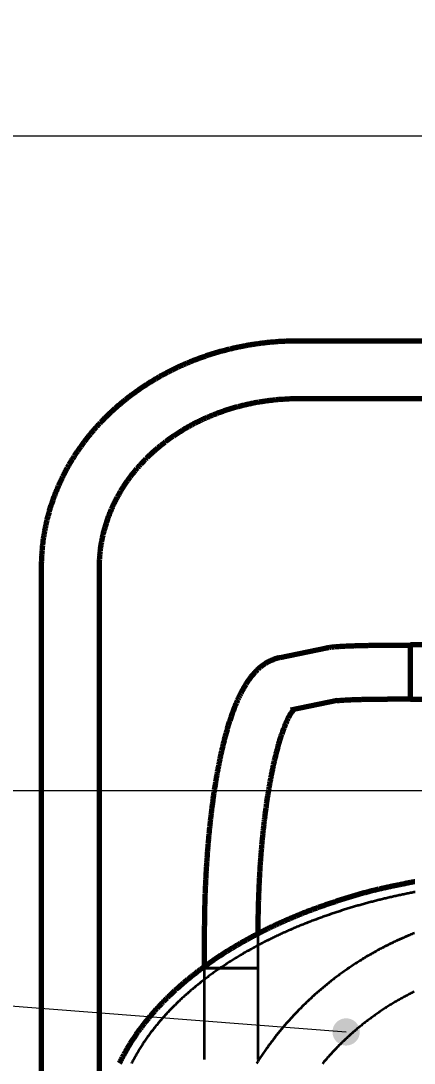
# Model space of a CAD drawing. Header units: millimetres. Extents: x 0 to 2382, y 0 to 420.
# Drawn here: x 136.45 to 153.71, y 301.77 to 347.55 of the extents above; entities that cross this region are included whole.
import ezdxf

# ---------------------------------------------------------------- set-up
doc = ezdxf.new("R2010")
doc.units = ezdxf.units.MM
doc.linetypes.add('IRAM-E-TRAZOS', pattern=[5, 4, -1])
for name, color, linetype, lineweight in [('01-VISIBLE', 7, 'CONTINUOUS', 70), ('02-OCULTA', 4, 'IRAM-E-TRAZOS', 35), ('04-COTA', 3, 'CONTINUOUS', 18), ('08-FINA', 5, 'CONTINUOUS', 18)]:
    doc.layers.add(name, color=color, linetype=linetype, lineweight=lineweight)
doc.styles.add('ISO3098', font='isocpeur.ttf')
doc.dimstyles.new('FLAMA-IRAM', dxfattribs={"dimtxt": 3.5, "dimasz": 3.5, "dimexe": 2, "dimexo": 1.5, "dimgap": 1, "dimtad": 1, "dimdec": 1, "dimtxsty": 'ISO3098', "dimblk": 'IRAM_FLECHA', "dimblk1": 'IRAM_FLECHA', "dimblk2": 'IRAM_FLECHA', "dimcen": 2.5, "dimclrd": 256, "dimclre": 256, "dimclrt": 256, "dimazin": 3, "dimtfac": 1, "dimtmove": 0, "dimatfit": 3, "dimlwd": 18, "dimlwe": 18})

# ---------------------------------------------------------------- blocks, each defined once
blk = doc.blocks.new('IRAM_FLECHA')
blk.add_solid([(0, 0), (-1, 0.125), (-1, -0.125)])

msp = doc.modelspace()

# ---------------------------------------------------------------- hatches: boundary and pattern name
at = {"layer": '08-FINA'}
h = msp.add_hatch(color=7, dxfattribs=at)
h.dxf.hatch_style = 1
edge = h.paths.add_edge_path()
edge.add_arc((150.725, 303.142), 0.6, 0, 360)

# ---------------------------------------------------------------- linework, layer by layer
at = {"layer": '01-VISIBLE'}
for p, q in [((148.63, 333.5), (170.37, 333.5)), ((148.63, 330.96), (170.37, 330.96)), ((137.36, 318.962), (137.36, 323.57)), ((139.9, 318.962), (139.9, 323.57)), ((149.866, 319.997), (147.809, 319.575)), ((153.55, 320.113), (152.537, 320.113)), ((155.15, 320.138), (153.55, 320.138)), ((150.329, 317.693), (148.281, 317.273)), ((153.55, 317.763), (152.537, 317.763)), ((155.15, 317.738), (153.55, 317.738)), ((137.36, 285), (137.36, 313.962)), ((139.9, 298.15), (139.9, 313.962)), ((144.5, 307.436), (144.5, 306.015))]:
    msp.add_line(p, q, dxfattribs=at)
for points in [[(137.36, 323.57), (137.36, 323.62), (137.361, 323.67), (137.361, 323.72), (137.362, 323.77), (137.364, 323.82), (137.365, 323.87), (137.367, 323.92), (137.369, 323.97), (137.372, 324.02), (137.374, 324.07), (137.377, 324.12), (137.381, 324.17), (137.384, 324.22), (137.388, 324.27), (137.392, 324.32), (137.397, 324.37), (137.401, 324.419), (137.406, 324.469), (137.411, 324.519), (137.417, 324.569), (137.423, 324.618), (137.429, 324.668), (137.435, 324.718), (137.442, 324.767), (137.449, 324.817), (137.456, 324.867), (137.464, 324.916), (137.472, 324.965), (137.48, 325.015), (137.488, 325.064), (137.497, 325.114), (137.506, 325.163), (137.515, 325.212), (137.524, 325.261), (137.534, 325.31), (137.544, 325.359), (137.554, 325.408), (137.565, 325.457), (137.576, 325.506), (137.587, 325.555), (137.598, 325.604), (137.61, 325.652), (137.622, 325.701), (137.634, 325.749), (137.647, 325.798), (137.66, 325.846), (137.673, 325.895), (137.686, 325.943), (137.699, 325.991), (137.713, 326.039), (137.727, 326.087), (137.742, 326.135), (137.756, 326.183), (137.771, 326.231), (137.786, 326.279), (137.802, 326.326), (137.818, 326.374), (137.834, 326.421), (137.85, 326.468), (137.866, 326.516), (137.883, 326.563), (137.9, 326.61), (137.917, 326.657), (137.935, 326.704), (137.953, 326.751), (137.971, 326.797), (137.989, 326.844), (138.007, 326.89), (138.026, 326.937), (138.045, 326.983), (138.065, 327.029), (138.084, 327.075), (138.104, 327.121), (138.124, 327.167), (138.144, 327.213), (138.165, 327.259), (138.186, 327.304), (138.207, 327.35), (138.228, 327.395), (138.249, 327.44), (138.271, 327.485), (138.293, 327.53), (138.315, 327.575), (138.338, 327.62), (138.361, 327.664), (138.384, 327.709), (138.407, 327.753), (138.43, 327.797), (138.454, 327.842), (138.478, 327.886), (138.502, 327.929), (138.526, 327.973), (138.551, 328.017), (138.576, 328.06), (138.601, 328.104), (138.626, 328.147), (138.652, 328.19), (138.677, 328.233), (138.703, 328.276), (138.729, 328.318), (138.756, 328.361), (138.782, 328.403), (138.809, 328.445), (138.836, 328.488), (138.864, 328.529), (138.891, 328.571), (138.919, 328.613), (138.947, 328.655), (138.975, 328.696), (139.003, 328.737), (139.032, 328.778), (139.061, 328.819), (139.09, 328.86), (139.119, 328.901), (139.148, 328.941), (139.178, 328.982), (139.207, 329.022), (139.237, 329.062), (139.268, 329.102), (139.298, 329.142), (139.329, 329.181), (139.36, 329.221), (139.39, 329.26), (139.422, 329.299), (139.453, 329.338), (139.485, 329.377), (139.516, 329.416), (139.548, 329.454), (139.581, 329.493), (139.613, 329.531), (139.645, 329.569), (139.678, 329.607), (139.711, 329.644), (139.744, 329.682), (139.777, 329.719), (139.811, 329.757), (139.845, 329.794), (139.878, 329.831), (139.912, 329.867), (139.947, 329.904), (139.981, 329.94), (140.015, 329.977), (140.05, 330.013), (140.085, 330.049), (140.12, 330.084), (140.155, 330.12), (140.191, 330.155), (140.226, 330.19), (140.262, 330.226), (140.298, 330.26), (140.334, 330.295), (140.37, 330.33), (140.407, 330.364), (140.443, 330.398), (140.48, 330.432), (140.517, 330.466), (140.554, 330.5), (140.591, 330.533), (140.628, 330.567), (140.666, 330.6), (140.704, 330.633), (140.741, 330.666), (140.779, 330.698), (140.818, 330.731), (140.856, 330.763), (140.894, 330.795), (140.933, 330.827), (140.972, 330.859), (141.01, 330.89), (141.049, 330.921), (141.089, 330.953), (141.128, 330.984), (141.167, 331.014), (141.207, 331.045), (141.247, 331.076), (141.286, 331.106), (141.326, 331.136), (141.367, 331.166), (141.407, 331.196), (141.447, 331.225), (141.488, 331.255), (141.528, 331.284), (141.569, 331.313), (141.61, 331.342), (141.651, 331.37), (141.692, 331.399), (141.734, 331.427), (141.775, 331.455), (141.817, 331.483), (141.858, 331.511), (141.9, 331.538), (141.942, 331.566), (141.984, 331.593), (142.026, 331.62), (142.069, 331.646), (142.111, 331.673), (142.154, 331.699), (142.196, 331.726), (142.239, 331.752), (142.282, 331.778), (142.325, 331.803), (142.368, 331.829), (142.411, 331.854), (142.454, 331.879), (142.498, 331.904), (142.541, 331.929), (142.585, 331.953), (142.629, 331.978), (142.673, 332.002), (142.717, 332.026), (142.761, 332.049), (142.805, 332.073), (142.849, 332.096), (142.893, 332.12), (142.938, 332.143), (142.982, 332.165), (143.027, 332.188), (143.072, 332.211), (143.117, 332.233), (143.162, 332.255), (143.207, 332.277), (143.252, 332.298), (143.297, 332.32), (143.342, 332.341), (143.388, 332.362), (143.433, 332.383), (143.479, 332.404), (143.524, 332.424), (143.57, 332.445), (143.616, 332.465), (143.662, 332.485), (143.708, 332.505), (143.754, 332.524), (143.8, 332.544), (143.846, 332.563), (143.893, 332.582), (143.939, 332.601), (143.985, 332.619), (144.032, 332.638), (144.079, 332.656), (144.125, 332.674), (144.172, 332.692), (144.219, 332.709), (144.266, 332.727), (144.313, 332.744), (144.36, 332.761), (144.407, 332.778), (144.454, 332.795), (144.502, 332.811), (144.549, 332.827), (144.596, 332.843), (144.644, 332.859), (144.691, 332.875), (144.739, 332.891), (144.787, 332.906), (144.834, 332.921), (144.882, 332.936), (144.93, 332.951), (144.978, 332.965), (145.026, 332.979), (145.074, 332.994), (145.122, 333.008), (145.17, 333.021), (145.218, 333.035), (145.266, 333.048), (145.315, 333.061), (145.363, 333.074), (145.411, 333.087), (145.46, 333.1), (145.508, 333.112), (145.557, 333.124), (145.606, 333.136), (145.654, 333.148), (145.703, 333.16), (145.752, 333.171), (145.8, 333.183), (145.849, 333.194), (145.898, 333.204), (145.947, 333.215), (145.996, 333.226), (146.045, 333.236), (146.094, 333.246), (146.143, 333.256), (146.192, 333.265), (146.241, 333.275), (146.291, 333.284), (146.34, 333.293), (146.389, 333.302), (146.438, 333.311), (146.488, 333.319), (146.537, 333.328), (146.586, 333.336), (146.636, 333.344), (146.685, 333.351), (146.735, 333.359), (146.784, 333.366), (146.834, 333.373), (146.883, 333.38), (146.933, 333.387), (146.983, 333.394), (147.032, 333.4), (147.082, 333.406), (147.132, 333.412), (147.181, 333.418), (147.231, 333.423), (147.281, 333.429), (147.331, 333.434), (147.381, 333.439), (147.43, 333.444), (147.48, 333.448), (147.53, 333.453), (147.58, 333.457), (147.63, 333.461), (147.68, 333.465), (147.73, 333.468), (147.78, 333.472), (147.83, 333.475), (147.88, 333.478), (147.93, 333.481), (147.98, 333.483), (148.03, 333.486), (148.08, 333.488), (148.13, 333.49), (148.18, 333.492), (148.23, 333.494), (148.28, 333.495), (148.33, 333.496), (148.38, 333.498), (148.43, 333.498), (148.48, 333.499), (148.53, 333.5), (148.58, 333.5), (148.63, 333.5)], [(139.9, 323.57), (139.9, 323.62), (139.901, 323.67), (139.902, 323.72), (139.903, 323.77), (139.905, 323.82), (139.907, 323.87), (139.91, 323.92), (139.913, 323.97), (139.916, 324.02), (139.92, 324.07), (139.924, 324.12), (139.929, 324.17), (139.934, 324.22), (139.939, 324.27), (139.945, 324.32), (139.951, 324.369), (139.958, 324.419), (139.965, 324.469), (139.973, 324.518), (139.98, 324.568), (139.988, 324.617), (139.997, 324.667), (140.006, 324.716), (140.015, 324.765), (140.025, 324.814), (140.035, 324.863), (140.046, 324.912), (140.057, 324.961), (140.068, 325.01), (140.08, 325.059), (140.092, 325.108), (140.104, 325.156), (140.117, 325.205), (140.13, 325.253), (140.144, 325.301), (140.158, 325.349), (140.172, 325.397), (140.187, 325.445), (140.202, 325.493), (140.217, 325.541), (140.233, 325.588), (140.249, 325.636), (140.266, 325.683), (140.283, 325.73), (140.3, 325.777), (140.318, 325.824), (140.336, 325.871), (140.354, 325.918), (140.373, 325.964), (140.392, 326.01), (140.411, 326.057), (140.431, 326.103), (140.451, 326.149), (140.471, 326.194), (140.492, 326.24), (140.513, 326.286), (140.534, 326.331), (140.556, 326.376), (140.578, 326.421), (140.601, 326.466), (140.623, 326.51), (140.647, 326.555), (140.67, 326.599), (140.694, 326.643), (140.718, 326.687), (140.742, 326.731), (140.767, 326.775), (140.792, 326.818), (140.817, 326.862), (140.843, 326.905), (140.868, 326.948), (140.895, 326.99), (140.921, 327.033), (140.948, 327.075), (140.975, 327.117), (141.002, 327.159), (141.03, 327.201), (141.058, 327.243), (141.086, 327.284), (141.115, 327.325), (141.144, 327.366), (141.173, 327.407), (141.202, 327.448), (141.232, 327.488), (141.262, 327.528), (141.292, 327.568), (141.323, 327.608), (141.353, 327.647), (141.385, 327.687), (141.416, 327.726), (141.447, 327.765), (141.479, 327.804), (141.511, 327.842), (141.544, 327.88), (141.576, 327.918), (141.609, 327.956), (141.642, 327.994), (141.675, 328.031), (141.709, 328.069), (141.743, 328.106), (141.777, 328.142), (141.811, 328.179), (141.846, 328.215), (141.88, 328.251), (141.915, 328.287), (141.951, 328.323), (141.986, 328.358), (142.022, 328.394), (142.058, 328.429), (142.094, 328.463), (142.13, 328.498), (142.166, 328.532), (142.203, 328.566), (142.24, 328.6), (142.277, 328.634), (142.315, 328.667), (142.352, 328.7), (142.39, 328.733), (142.428, 328.766), (142.466, 328.798), (142.505, 328.831), (142.543, 328.863), (142.582, 328.894), (142.621, 328.926), (142.66, 328.957), (142.699, 328.988), (142.739, 329.019), (142.779, 329.05), (142.819, 329.08), (142.859, 329.11), (142.899, 329.14), (142.939, 329.17), (142.98, 329.199), (143.021, 329.228), (143.062, 329.257), (143.103, 329.286), (143.144, 329.314), (143.185, 329.342), (143.227, 329.37), (143.269, 329.398), (143.311, 329.426), (143.353, 329.453), (143.395, 329.48), (143.437, 329.507), (143.48, 329.533), (143.522, 329.559), (143.565, 329.585), (143.608, 329.611), (143.651, 329.637), (143.695, 329.662), (143.738, 329.687), (143.782, 329.712), (143.825, 329.737), (143.869, 329.761), (143.913, 329.785), (143.957, 329.809), (144.001, 329.832), (144.046, 329.856), (144.09, 329.879), (144.135, 329.902), (144.179, 329.924), (144.224, 329.947), (144.269, 329.969), (144.314, 329.991), (144.359, 330.013), (144.405, 330.034), (144.45, 330.055), (144.496, 330.076), (144.541, 330.097), (144.587, 330.117), (144.633, 330.137), (144.679, 330.157), (144.725, 330.177), (144.771, 330.197), (144.818, 330.216), (144.864, 330.235), (144.91, 330.253), (144.957, 330.272), (145.004, 330.29), (145.05, 330.308), (145.097, 330.326), (145.144, 330.343), (145.191, 330.361), (145.238, 330.378), (145.286, 330.394), (145.333, 330.411), (145.38, 330.427), (145.428, 330.443), (145.475, 330.459), (145.523, 330.475), (145.571, 330.49), (145.619, 330.505), (145.667, 330.52), (145.714, 330.534), (145.762, 330.549), (145.811, 330.563), (145.859, 330.577), (145.907, 330.59), (145.955, 330.603), (146.004, 330.617), (146.052, 330.629), (146.101, 330.642), (146.149, 330.654), (146.198, 330.666), (146.247, 330.678), (146.295, 330.69), (146.344, 330.701), (146.393, 330.712), (146.442, 330.723), (146.491, 330.734), (146.54, 330.744), (146.589, 330.755), (146.638, 330.764), (146.687, 330.774), (146.737, 330.783), (146.786, 330.793), (146.835, 330.802), (146.884, 330.81), (146.934, 330.819), (146.983, 330.827), (147.033, 330.835), (147.082, 330.843), (147.132, 330.85), (147.181, 330.857), (147.231, 330.864), (147.281, 330.871), (147.33, 330.877), (147.38, 330.884), (147.43, 330.89), (147.48, 330.895), (147.53, 330.901), (147.579, 330.906), (147.629, 330.911), (147.679, 330.916), (147.729, 330.92), (147.779, 330.925), (147.829, 330.929), (147.879, 330.933), (147.929, 330.936), (147.979, 330.939), (148.029, 330.942), (148.079, 330.945), (148.129, 330.948), (148.179, 330.95), (148.229, 330.952), (148.279, 330.954), (148.329, 330.956), (148.379, 330.957), (148.43, 330.958), (148.48, 330.959), (148.53, 330.96), (148.58, 330.96), (148.63, 330.96)], [(152.537, 320.113), (152.487, 320.113), (152.436, 320.113), (152.386, 320.113), (152.335, 320.113), (152.285, 320.113), (152.234, 320.112), (152.184, 320.112), (152.133, 320.112), (152.083, 320.111), (152.032, 320.111), (151.982, 320.11), (151.931, 320.11), (151.881, 320.109), (151.83, 320.108), (151.78, 320.108), (151.729, 320.107), (151.679, 320.106), (151.628, 320.105), (151.578, 320.104), (151.527, 320.103), (151.477, 320.102), (151.426, 320.101), (151.376, 320.1), (151.325, 320.099), (151.275, 320.097), (151.224, 320.096), (151.174, 320.095), (151.123, 320.093), (151.073, 320.091), (151.022, 320.09), (150.972, 320.088), (150.921, 320.086), (150.871, 320.084), (150.82, 320.082), (150.77, 320.08), (150.72, 320.077), (150.669, 320.075), (150.619, 320.072), (150.568, 320.07), (150.518, 320.067), (150.467, 320.064), (150.417, 320.06), (150.367, 320.057), (150.316, 320.053), (150.266, 320.049), (150.216, 320.045), (150.165, 320.04), (150.115, 320.035), (150.065, 320.029), (150.015, 320.022), (149.965, 320.015), (149.915, 320.007), (149.866, 319.997)], [(153.55, 317.738), (153.55, 317.788), (153.55, 317.838), (153.55, 317.888), (153.55, 317.938), (153.55, 317.988), (153.55, 318.038), (153.55, 318.088), (153.55, 318.138), (153.55, 318.188), (153.55, 318.238), (153.55, 318.288), (153.55, 318.338), (153.55, 318.388), (153.55, 318.438), (153.55, 318.488), (153.55, 318.538), (153.55, 318.588), (153.55, 318.638), (153.55, 318.688), (153.55, 318.738), (153.55, 318.788), (153.55, 318.838), (153.55, 318.888), (153.55, 318.938), (153.55, 318.988), (153.55, 319.038), (153.55, 319.088), (153.55, 319.138), (153.55, 319.188), (153.55, 319.238), (153.55, 319.288), (153.55, 319.338), (153.55, 319.388), (153.55, 319.438), (153.55, 319.488), (153.55, 319.538), (153.55, 319.588), (153.55, 319.638), (153.55, 319.688), (153.55, 319.738), (153.55, 319.788), (153.55, 319.838), (153.55, 319.888), (153.55, 319.938), (153.55, 319.988), (153.55, 320.038), (153.55, 320.088), (153.55, 320.138)], [(147.809, 319.575), (147.76, 319.565), (147.711, 319.553), (147.663, 319.539), (147.615, 319.524), (147.568, 319.508), (147.521, 319.491), (147.474, 319.472), (147.428, 319.452), (147.383, 319.431), (147.338, 319.409), (147.294, 319.385), (147.25, 319.361), (147.207, 319.335), (147.165, 319.309), (147.123, 319.281), (147.082, 319.252), (147.041, 319.223), (147.002, 319.192), (146.962, 319.161), (146.924, 319.129), (146.886, 319.096), (146.849, 319.062), (146.813, 319.028), (146.777, 318.993), (146.742, 318.957), (146.708, 318.921), (146.674, 318.883), (146.641, 318.846), (146.609, 318.808), (146.577, 318.769), (146.546, 318.73), (146.516, 318.69), (146.486, 318.65), (146.456, 318.609), (146.427, 318.569), (146.399, 318.527), (146.371, 318.486), (146.344, 318.444), (146.317, 318.401), (146.291, 318.359), (146.265, 318.316), (146.24, 318.273), (146.215, 318.229), (146.19, 318.185), (146.166, 318.141), (146.143, 318.097), (146.12, 318.053), (146.097, 318.008), (146.075, 317.964), (146.053, 317.919), (146.031, 317.873), (146.01, 317.828), (145.989, 317.783), (145.968, 317.737), (145.948, 317.691), (145.928, 317.645), (145.908, 317.599), (145.889, 317.553), (145.87, 317.507), (145.851, 317.46), (145.832, 317.414), (145.814, 317.367), (145.796, 317.321), (145.778, 317.274), (145.761, 317.227), (145.744, 317.18), (145.727, 317.133), (145.71, 317.085), (145.693, 317.038), (145.677, 316.991), (145.661, 316.943), (145.645, 316.896), (145.629, 316.848), (145.614, 316.801), (145.599, 316.753), (145.584, 316.705), (145.569, 316.658), (145.554, 316.61), (145.54, 316.562), (145.525, 316.514), (145.511, 316.466), (145.497, 316.418), (145.484, 316.369), (145.47, 316.321), (145.457, 316.273), (145.443, 316.225), (145.43, 316.176), (145.417, 316.128), (145.404, 316.08), (145.392, 316.031), (145.379, 315.983), (145.367, 315.934), (145.355, 315.886), (145.343, 315.837), (145.331, 315.788), (145.319, 315.74), (145.307, 315.691), (145.296, 315.642), (145.284, 315.594), (145.273, 315.545), (145.262, 315.496), (145.251, 315.447), (145.24, 315.398), (145.229, 315.349), (145.218, 315.301), (145.208, 315.252), (145.197, 315.203), (145.187, 315.154), (145.177, 315.105), (145.167, 315.056), (145.157, 315.006), (145.147, 314.957), (145.137, 314.908), (145.128, 314.859), (145.118, 314.81), (145.109, 314.761), (145.099, 314.712), (145.09, 314.662), (145.081, 314.613), (145.072, 314.564), (145.063, 314.515), (145.054, 314.465), (145.045, 314.416), (145.037, 314.367), (145.028, 314.317), (145.02, 314.268), (145.011, 314.219), (145.003, 314.169), (144.995, 314.12), (144.987, 314.071), (144.978, 314.021), (144.971, 313.972), (144.963, 313.922), (144.955, 313.873), (144.947, 313.823), (144.94, 313.774), (144.932, 313.724), (144.925, 313.675), (144.917, 313.625), (144.91, 313.576), (144.903, 313.526), (144.896, 313.477), (144.889, 313.427), (144.882, 313.378), (144.875, 313.328), (144.868, 313.278), (144.861, 313.229), (144.855, 313.179), (144.848, 313.129), (144.842, 313.08), (144.835, 313.03), (144.829, 312.98), (144.823, 312.931), (144.816, 312.881), (144.81, 312.831), (144.804, 312.782), (144.798, 312.732), (144.792, 312.682), (144.786, 312.633), (144.781, 312.583), (144.775, 312.533), (144.769, 312.483), (144.764, 312.434), (144.758, 312.384), (144.753, 312.334), (144.747, 312.284), (144.742, 312.234), (144.737, 312.185), (144.732, 312.135), (144.727, 312.085), (144.721, 312.035), (144.716, 311.985), (144.712, 311.936), (144.707, 311.886), (144.702, 311.836), (144.697, 311.786), (144.692, 311.736), (144.688, 311.686), (144.683, 311.637), (144.679, 311.587), (144.674, 311.537), (144.67, 311.487), (144.666, 311.437), (144.662, 311.387), (144.657, 311.337), (144.653, 311.287), (144.649, 311.237), (144.645, 311.188), (144.641, 311.138), (144.637, 311.088), (144.633, 311.038), (144.63, 310.988), (144.626, 310.938), (144.622, 310.888), (144.619, 310.838), (144.615, 310.788), (144.612, 310.738), (144.608, 310.688), (144.605, 310.638), (144.602, 310.588), (144.598, 310.538), (144.595, 310.488), (144.592, 310.438), (144.589, 310.388), (144.586, 310.338), (144.583, 310.288), (144.58, 310.238), (144.577, 310.188), (144.574, 310.138), (144.572, 310.088), (144.569, 310.038), (144.566, 309.988), (144.564, 309.938), (144.561, 309.888), (144.559, 309.838), (144.556, 309.788), (144.554, 309.738), (144.551, 309.688), (144.549, 309.638), (144.547, 309.588), (144.545, 309.538), (144.543, 309.488), (144.541, 309.438), (144.538, 309.388), (144.537, 309.338), (144.535, 309.288), (144.533, 309.238), (144.531, 309.188), (144.529, 309.138), (144.528, 309.088), (144.526, 309.038), (144.524, 308.988), (144.523, 308.938), (144.521, 308.888), (144.52, 308.838), (144.518, 308.788), (144.517, 308.738), (144.516, 308.688), (144.515, 308.638), (144.513, 308.588), (144.512, 308.538), (144.511, 308.487), (144.51, 308.437), (144.509, 308.387), (144.508, 308.337), (144.507, 308.287), (144.506, 308.237), (144.506, 308.187), (144.505, 308.137), (144.504, 308.087), (144.504, 308.037), (144.503, 307.987), (144.503, 307.937), (144.502, 307.887), (144.502, 307.837), (144.501, 307.787), (144.501, 307.737), (144.501, 307.686), (144.5, 307.636), (144.5, 307.586), (144.5, 307.536), (144.5, 307.486), (144.5, 307.436)], [(137.36, 313.962), (137.36, 314.012), (137.36, 314.062), (137.36, 314.112), (137.36, 314.162), (137.36, 314.212), (137.36, 314.262), (137.36, 314.312), (137.36, 314.362), (137.36, 314.412), (137.36, 314.462), (137.36, 314.512), (137.36, 314.562), (137.36, 314.612), (137.36, 314.662), (137.36, 314.712), (137.36, 314.762), (137.36, 314.812), (137.36, 314.862), (137.36, 314.912), (137.36, 314.962), (137.36, 315.012), (137.36, 315.062), (137.36, 315.112), (137.36, 315.162), (137.36, 315.212), (137.36, 315.262), (137.36, 315.312), (137.36, 315.362), (137.36, 315.412), (137.36, 315.462), (137.36, 315.512), (137.36, 315.562), (137.36, 315.612), (137.36, 315.662), (137.36, 315.712), (137.36, 315.762), (137.36, 315.812), (137.36, 315.862), (137.36, 315.912), (137.36, 315.962), (137.36, 316.012), (137.36, 316.062), (137.36, 316.112), (137.36, 316.162), (137.36, 316.212), (137.36, 316.262), (137.36, 316.312), (137.36, 316.362), (137.36, 316.412), (137.36, 316.462), (137.36, 316.512), (137.36, 316.562), (137.36, 316.612), (137.36, 316.662), (137.36, 316.712), (137.36, 316.762), (137.36, 316.812), (137.36, 316.862), (137.36, 316.912), (137.36, 316.962), (137.36, 317.012), (137.36, 317.062), (137.36, 317.112), (137.36, 317.162), (137.36, 317.212), (137.36, 317.262), (137.36, 317.312), (137.36, 317.362), (137.36, 317.412), (137.36, 317.462), (137.36, 317.512), (137.36, 317.562), (137.36, 317.612), (137.36, 317.662), (137.36, 317.712), (137.36, 317.762), (137.36, 317.812), (137.36, 317.862), (137.36, 317.912), (137.36, 317.962), (137.36, 318.012), (137.36, 318.062), (137.36, 318.112), (137.36, 318.162), (137.36, 318.212), (137.36, 318.262), (137.36, 318.312), (137.36, 318.362), (137.36, 318.412), (137.36, 318.462), (137.36, 318.512), (137.36, 318.562), (137.36, 318.612), (137.36, 318.662), (137.36, 318.712), (137.36, 318.762), (137.36, 318.812), (137.36, 318.862), (137.36, 318.912), (137.36, 318.962)], [(139.9, 313.962), (139.9, 314.012), (139.9, 314.062), (139.9, 314.112), (139.9, 314.162), (139.9, 314.212), (139.9, 314.262), (139.9, 314.312), (139.9, 314.362), (139.9, 314.412), (139.9, 314.462), (139.9, 314.512), (139.9, 314.562), (139.9, 314.612), (139.9, 314.662), (139.9, 314.712), (139.9, 314.762), (139.9, 314.812), (139.9, 314.862), (139.9, 314.912), (139.9, 314.962), (139.9, 315.012), (139.9, 315.062), (139.9, 315.112), (139.9, 315.162), (139.9, 315.212), (139.9, 315.262), (139.9, 315.312), (139.9, 315.362), (139.9, 315.412), (139.9, 315.462), (139.9, 315.512), (139.9, 315.562), (139.9, 315.612), (139.9, 315.662), (139.9, 315.712), (139.9, 315.762), (139.9, 315.812), (139.9, 315.862), (139.9, 315.912), (139.9, 315.962), (139.9, 316.012), (139.9, 316.062), (139.9, 316.112), (139.9, 316.162), (139.9, 316.212), (139.9, 316.262), (139.9, 316.312), (139.9, 316.362), (139.9, 316.412), (139.9, 316.462), (139.9, 316.512), (139.9, 316.562), (139.9, 316.612), (139.9, 316.662), (139.9, 316.712), (139.9, 316.762), (139.9, 316.812), (139.9, 316.862), (139.9, 316.912), (139.9, 316.962), (139.9, 317.012), (139.9, 317.062), (139.9, 317.112), (139.9, 317.162), (139.9, 317.212), (139.9, 317.262), (139.9, 317.312), (139.9, 317.362), (139.9, 317.412), (139.9, 317.462), (139.9, 317.512), (139.9, 317.562), (139.9, 317.612), (139.9, 317.662), (139.9, 317.712), (139.9, 317.762), (139.9, 317.812), (139.9, 317.862), (139.9, 317.912), (139.9, 317.962), (139.9, 318.012), (139.9, 318.062), (139.9, 318.112), (139.9, 318.162), (139.9, 318.212), (139.9, 318.262), (139.9, 318.312), (139.9, 318.362), (139.9, 318.412), (139.9, 318.462), (139.9, 318.512), (139.9, 318.562), (139.9, 318.612), (139.9, 318.662), (139.9, 318.712), (139.9, 318.762), (139.9, 318.812), (139.9, 318.862), (139.9, 318.912), (139.9, 318.962)], [(150.326, 317.693), (150.376, 317.699), (150.426, 317.704), (150.476, 317.708), (150.526, 317.712), (150.576, 317.716), (150.627, 317.719), (150.677, 317.722), (150.727, 317.725), (150.777, 317.727), (150.828, 317.73), (150.878, 317.732), (150.928, 317.734), (150.978, 317.736), (151.029, 317.738), (151.079, 317.74), (151.129, 317.742), (151.179, 317.744), (151.23, 317.745), (151.28, 317.747), (151.33, 317.748), (151.38, 317.749), (151.431, 317.751), (151.481, 317.752), (151.531, 317.753), (151.582, 317.754), (151.632, 317.755), (151.682, 317.756), (151.732, 317.757), (151.783, 317.758), (151.833, 317.758), (151.883, 317.759), (151.934, 317.76), (151.984, 317.76), (152.034, 317.761), (152.084, 317.761), (152.135, 317.762), (152.185, 317.762), (152.235, 317.762), (152.286, 317.763), (152.336, 317.763), (152.386, 317.763), (152.437, 317.763), (152.487, 317.763), (152.537, 317.763)], [(150.338, 317.695), (150.336, 317.695), (150.334, 317.694), (150.332, 317.694), (150.33, 317.694), (150.328, 317.693), (150.326, 317.693)], [(148.412, 317.3), (148.381, 317.261), (148.352, 317.22), (148.324, 317.178), (148.298, 317.136), (148.272, 317.093), (148.248, 317.049), (148.224, 317.005), (148.201, 316.961), (148.178, 316.916), (148.156, 316.871), (148.135, 316.826), (148.114, 316.78), (148.094, 316.735), (148.074, 316.689), (148.055, 316.643), (148.036, 316.596), (148.018, 316.55), (147.999, 316.503), (147.982, 316.456), (147.964, 316.41), (147.947, 316.363), (147.93, 316.315), (147.914, 316.268), (147.897, 316.221), (147.881, 316.174), (147.866, 316.126), (147.85, 316.078), (147.835, 316.031), (147.82, 315.983), (147.805, 315.935), (147.791, 315.887), (147.777, 315.839), (147.763, 315.791), (147.749, 315.743), (147.735, 315.695), (147.722, 315.647), (147.708, 315.599), (147.695, 315.551), (147.682, 315.502), (147.67, 315.454), (147.657, 315.405), (147.645, 315.357), (147.633, 315.308), (147.621, 315.26), (147.609, 315.211), (147.597, 315.163), (147.585, 315.114), (147.574, 315.065), (147.563, 315.016), (147.552, 314.968), (147.541, 314.919), (147.53, 314.87), (147.519, 314.821), (147.509, 314.772), (147.498, 314.723), (147.488, 314.674), (147.478, 314.625), (147.467, 314.576), (147.458, 314.527), (147.448, 314.478), (147.438, 314.429), (147.428, 314.38), (147.419, 314.331), (147.41, 314.282), (147.4, 314.233), (147.391, 314.184), (147.382, 314.134), (147.373, 314.085), (147.364, 314.036), (147.356, 313.987), (147.347, 313.937), (147.339, 313.888), (147.33, 313.839), (147.322, 313.789), (147.314, 313.74), (147.306, 313.691), (147.298, 313.641), (147.29, 313.592), (147.282, 313.543), (147.274, 313.493), (147.266, 313.444), (147.259, 313.394), (147.251, 313.345), (147.244, 313.295), (147.237, 313.246), (147.23, 313.196), (147.223, 313.147), (147.215, 313.097), (147.209, 313.048), (147.202, 312.998), (147.195, 312.949), (147.188, 312.899), (147.182, 312.849), (147.175, 312.8), (147.169, 312.75), (147.162, 312.701), (147.156, 312.651), (147.15, 312.601), (147.144, 312.552), (147.137, 312.502), (147.132, 312.452), (147.126, 312.403), (147.12, 312.353), (147.114, 312.303), (147.108, 312.254), (147.103, 312.204), (147.097, 312.154), (147.092, 312.104), (147.086, 312.055), (147.081, 312.005), (147.076, 311.955), (147.07, 311.905), (147.065, 311.856), (147.06, 311.806), (147.055, 311.756), (147.05, 311.706), (147.045, 311.657), (147.041, 311.607), (147.036, 311.557), (147.031, 311.507), (147.027, 311.457), (147.022, 311.408), (147.018, 311.358), (147.013, 311.308), (147.009, 311.258), (147.005, 311.208), (147.001, 311.158), (146.996, 311.108), (146.992, 311.059), (146.988, 311.009), (146.984, 310.959), (146.98, 310.909), (146.977, 310.859), (146.973, 310.809), (146.969, 310.759), (146.966, 310.709), (146.962, 310.66), (146.958, 310.61), (146.955, 310.56), (146.952, 310.51), (146.948, 310.46), (146.945, 310.41), (146.942, 310.36), (146.939, 310.31), (146.935, 310.26), (146.932, 310.21), (146.929, 310.16), (146.926, 310.11), (146.924, 310.06), (146.921, 310.011), (146.918, 309.961), (146.915, 309.911), (146.913, 309.861), (146.91, 309.811), (146.908, 309.761), (146.905, 309.711), (146.903, 309.661), (146.9, 309.611), (146.898, 309.561), (146.896, 309.511), (146.894, 309.461), (146.891, 309.411), (146.889, 309.361), (146.887, 309.311), (146.885, 309.261), (146.883, 309.211), (146.882, 309.161), (146.88, 309.111), (146.878, 309.061), (146.876, 309.011), (146.875, 308.961), (146.873, 308.911), (146.871, 308.861), (146.87, 308.811), (146.869, 308.761), (146.867, 308.711), (146.866, 308.661), (146.865, 308.611), (146.863, 308.561), (146.862, 308.511), (146.861, 308.461), (146.86, 308.411), (146.859, 308.361), (146.858, 308.311), (146.857, 308.261), (146.856, 308.211), (146.856, 308.161), (146.855, 308.111), (146.854, 308.061), (146.853, 308.011), (146.853, 307.961), (146.852, 307.911), (146.852, 307.861), (146.851, 307.811), (146.851, 307.761), (146.851, 307.711), (146.851, 307.661), (146.85, 307.611), (146.85, 307.561), (146.85, 307.511), (146.85, 307.461)], [(140.78, 301.765), (140.802, 301.81), (140.824, 301.856), (140.846, 301.901), (140.869, 301.946), (140.892, 301.991), (140.916, 302.036), (140.939, 302.08), (140.963, 302.125), (140.987, 302.169), (141.011, 302.214), (141.036, 302.258), (141.061, 302.302), (141.086, 302.346), (141.111, 302.389), (141.136, 302.433), (141.162, 302.476), (141.188, 302.52), (141.214, 302.563), (141.241, 302.606), (141.267, 302.649), (141.294, 302.692), (141.321, 302.734), (141.349, 302.777), (141.376, 302.819), (141.404, 302.861), (141.432, 302.903), (141.46, 302.945), (141.489, 302.987), (141.517, 303.028), (141.546, 303.07), (141.575, 303.111), (141.604, 303.152), (141.634, 303.193), (141.663, 303.234), (141.693, 303.275), (141.723, 303.316), (141.753, 303.356), (141.784, 303.397), (141.814, 303.437), (141.845, 303.477), (141.876, 303.517), (141.907, 303.557), (141.938, 303.596), (141.97, 303.636), (142.002, 303.675), (142.033, 303.714), (142.065, 303.753), (142.098, 303.792), (142.13, 303.831), (142.163, 303.869), (142.195, 303.908), (142.228, 303.946), (142.261, 303.984), (142.295, 304.022), (142.328, 304.06), (142.362, 304.098), (142.395, 304.135), (142.429, 304.173), (142.463, 304.21), (142.498, 304.247), (142.532, 304.284), (142.566, 304.321), (142.601, 304.358), (142.636, 304.395), (142.671, 304.431), (142.706, 304.467), (142.741, 304.503), (142.777, 304.539), (142.812, 304.575), (142.848, 304.611), (142.884, 304.647), (142.92, 304.682), (142.956, 304.717), (142.992, 304.752), (143.029, 304.787), (143.065, 304.822), (143.102, 304.857), (143.139, 304.892), (143.176, 304.926), (143.213, 304.96), (143.25, 304.995), (143.287, 305.029), (143.325, 305.062), (143.362, 305.096), (143.4, 305.13), (143.438, 305.163), (143.476, 305.197), (143.514, 305.23), (143.552, 305.263), (143.59, 305.296), (143.628, 305.329), (143.667, 305.361), (143.706, 305.394), (143.744, 305.426), (143.783, 305.458), (143.822, 305.491), (143.861, 305.523), (143.9, 305.554), (143.94, 305.586), (143.979, 305.618), (144.019, 305.649), (144.058, 305.68), (144.098, 305.712), (144.138, 305.743), (144.178, 305.774), (144.218, 305.804), (144.258, 305.835), (144.298, 305.866), (144.339, 305.896), (144.379, 305.926), (144.42, 305.956), (144.46, 305.986), (144.501, 306.016), (144.542, 306.046), (144.583, 306.075), (144.624, 306.105), (144.665, 306.134), (144.706, 306.164), (144.747, 306.193), (144.789, 306.222), (144.83, 306.25), (144.872, 306.279), (144.913, 306.308), (144.955, 306.336), (144.997, 306.365), (145.039, 306.393), (145.081, 306.421), (145.123, 306.449), (145.165, 306.477), (145.207, 306.504), (145.249, 306.532), (145.292, 306.559), (145.334, 306.587), (145.377, 306.614), (145.419, 306.641), (145.462, 306.668), (145.505, 306.695), (145.548, 306.722), (145.591, 306.748), (145.634, 306.775), (145.677, 306.801), (145.72, 306.827), (145.763, 306.853), (145.806, 306.879), (145.85, 306.905), (145.893, 306.931), (145.937, 306.957), (145.98, 306.982), (146.024, 307.008), (146.068, 307.033), (146.111, 307.058), (146.155, 307.083), (146.199, 307.108), (146.243, 307.133), (146.287, 307.158), (146.331, 307.182), (146.375, 307.207), (146.42, 307.231), (146.464, 307.255), (146.508, 307.279), (146.553, 307.304), (146.597, 307.327), (146.642, 307.351), (146.686, 307.375), (146.731, 307.398), (146.776, 307.422), (146.821, 307.445), (146.865, 307.468), (146.91, 307.492), (146.955, 307.515), (147, 307.538), (147.045, 307.56), (147.091, 307.583), (147.136, 307.606), (147.181, 307.628), (147.226, 307.65), (147.272, 307.673), (147.317, 307.695), (147.362, 307.717), (147.408, 307.739), (147.453, 307.76), (147.499, 307.782), (147.545, 307.804), (147.59, 307.825), (147.636, 307.847), (147.682, 307.868), (147.728, 307.889), (147.774, 307.91), (147.82, 307.931), (147.866, 307.952), (147.912, 307.973), (147.958, 307.993), (148.004, 308.014), (148.05, 308.034), (148.096, 308.054), (148.143, 308.075), (148.189, 308.095), (148.235, 308.115), (148.282, 308.135), (148.328, 308.155), (148.375, 308.174), (148.421, 308.194), (148.468, 308.214), (148.514, 308.233), (148.561, 308.252), (148.608, 308.271), (148.655, 308.291), (148.701, 308.309), (148.748, 308.328), (148.795, 308.347), (148.842, 308.366), (148.889, 308.384), (148.936, 308.403), (148.983, 308.421), (149.03, 308.439), (149.077, 308.457), (149.125, 308.475), (149.172, 308.493), (149.219, 308.511), (149.266, 308.529), (149.314, 308.546), (149.361, 308.564), (149.409, 308.581), (149.456, 308.598), (149.504, 308.615), (149.551, 308.632), (149.599, 308.649), (149.646, 308.666), (149.694, 308.683), (149.742, 308.7), (149.789, 308.716), (149.837, 308.733), (149.885, 308.749), (149.933, 308.765), (149.98, 308.782), (150.028, 308.798), (150.076, 308.814), (150.124, 308.83), (150.172, 308.846), (150.22, 308.861), (150.268, 308.877), (150.316, 308.893), (150.364, 308.908), (150.412, 308.924), (150.46, 308.939), (150.508, 308.955), (150.556, 308.97), (150.605, 308.985), (150.653, 309), (150.701, 309.015), (150.749, 309.03), (150.797, 309.045), (150.846, 309.06), (150.894, 309.075), (150.942, 309.09), (150.991, 309.105), (151.039, 309.119), (151.087, 309.134), (151.136, 309.148), (151.184, 309.163), (151.233, 309.177), (151.281, 309.191), (151.33, 309.205), (151.378, 309.219), (151.427, 309.233), (151.475, 309.246), (151.524, 309.26), (151.573, 309.273), (151.621, 309.286), (151.67, 309.299), (151.719, 309.312), (151.768, 309.325), (151.817, 309.337), (151.866, 309.35), (151.915, 309.362), (151.964, 309.374), (152.013, 309.386), (152.062, 309.398), (152.111, 309.41), (152.16, 309.421), (152.209, 309.433), (152.259, 309.444), (152.308, 309.455), (152.357, 309.466), (152.406, 309.477), (152.456, 309.488), (152.505, 309.499), (152.554, 309.51), (152.604, 309.521), (152.653, 309.531), (152.703, 309.542), (152.752, 309.552), (152.801, 309.562), (152.851, 309.573), (152.9, 309.583), (152.95, 309.593), (152.999, 309.603), (153.049, 309.613), (153.098, 309.623), (153.148, 309.633), (153.197, 309.643), (153.247, 309.653), (153.296, 309.663), (153.346, 309.673), (153.395, 309.684), (153.445, 309.694), (153.494, 309.704), (153.544, 309.714), (153.593, 309.724), (153.643, 309.735), (153.692, 309.745), (153.741, 309.755)]]:
    msp.add_lwpolyline(points, dxfattribs=at)
at = {"layer": '02-OCULTA'}
for p, q in [((150.338, 317.695), (150.329, 317.693)), ((146.85, 307.436), (146.85, 305.938)), ((144.5, 306.015), (144.5, 305.938)), ((144.5, 305.938), (144.5, 290.177)), ((146.85, 305.938), (146.85, 290.177))]:
    msp.add_line(p, q, dxfattribs=at)
for points in [[(153.55, 320.138), (153.55, 320.088), (153.55, 320.038), (153.55, 319.988), (153.55, 319.938), (153.55, 319.888), (153.55, 319.838), (153.55, 319.788), (153.55, 319.738), (153.55, 319.688), (153.55, 319.638), (153.55, 319.588), (153.55, 319.538), (153.55, 319.488), (153.55, 319.438), (153.55, 319.388), (153.55, 319.338), (153.55, 319.288), (153.55, 319.238), (153.55, 319.188), (153.55, 319.138), (153.55, 319.088), (153.55, 319.038), (153.55, 318.988), (153.55, 318.938), (153.55, 318.888), (153.55, 318.838), (153.55, 318.788), (153.55, 318.738), (153.55, 318.688), (153.55, 318.638), (153.55, 318.588), (153.55, 318.538), (153.55, 318.488), (153.55, 318.438), (153.55, 318.388), (153.55, 318.338), (153.55, 318.288), (153.55, 318.238), (153.55, 318.188), (153.55, 318.138), (153.55, 318.088), (153.55, 318.038), (153.55, 317.988), (153.55, 317.938), (153.55, 317.888), (153.55, 317.838), (153.55, 317.788), (153.55, 317.738)], [(153.55, 317.763), (153.55, 317.813), (153.55, 317.863), (153.55, 317.913), (153.55, 317.963), (153.55, 318.013), (153.55, 318.063), (153.55, 318.113), (153.55, 318.163), (153.55, 318.213), (153.55, 318.263), (153.55, 318.313), (153.55, 318.363), (153.55, 318.413), (153.55, 318.463), (153.55, 318.513), (153.55, 318.563), (153.55, 318.613), (153.55, 318.663), (153.55, 318.713), (153.55, 318.763), (153.55, 318.813), (153.55, 318.863), (153.55, 318.913), (153.55, 318.963), (153.55, 319.013), (153.55, 319.063), (153.55, 319.113), (153.55, 319.163), (153.55, 319.213), (153.55, 319.263), (153.55, 319.313), (153.55, 319.363), (153.55, 319.413), (153.55, 319.463), (153.55, 319.513), (153.55, 319.563), (153.55, 319.613), (153.55, 319.663), (153.55, 319.713), (153.55, 319.763), (153.55, 319.813), (153.55, 319.863), (153.55, 319.913), (153.55, 319.963), (153.55, 320.013), (153.55, 320.063), (153.55, 320.113)], [(153.55, 320.113), (153.55, 320.063), (153.55, 320.013), (153.55, 319.963), (153.55, 319.913), (153.55, 319.863), (153.55, 319.813), (153.55, 319.763), (153.55, 319.713), (153.55, 319.663), (153.55, 319.613), (153.55, 319.563), (153.55, 319.513), (153.55, 319.463), (153.55, 319.413), (153.55, 319.363), (153.55, 319.313), (153.55, 319.263), (153.55, 319.213), (153.55, 319.163), (153.55, 319.113), (153.55, 319.063), (153.55, 319.013), (153.55, 318.963), (153.55, 318.913), (153.55, 318.863), (153.55, 318.813), (153.55, 318.763), (153.55, 318.713), (153.55, 318.663), (153.55, 318.613), (153.55, 318.563), (153.55, 318.513), (153.55, 318.463), (153.55, 318.413), (153.55, 318.363), (153.55, 318.313), (153.55, 318.263), (153.55, 318.213), (153.55, 318.163), (153.55, 318.113), (153.55, 318.063), (153.55, 318.013), (153.55, 317.963), (153.55, 317.913), (153.55, 317.863), (153.55, 317.813), (153.55, 317.763)], [(148.281, 317.273), (148.311, 317.28), (148.341, 317.289), (148.37, 317.3), (148.399, 317.312), (148.426, 317.326), (148.452, 317.344)], [(148.452, 317.344), (148.445, 317.337), (148.438, 317.33), (148.431, 317.323), (148.425, 317.315), (148.418, 317.308), (148.412, 317.3)], [(153.751, 309.284), (153.701, 309.274), (153.652, 309.265), (153.602, 309.255), (153.552, 309.246), (153.503, 309.236), (153.453, 309.226), (153.404, 309.216), (153.354, 309.206), (153.304, 309.196), (153.255, 309.185), (153.205, 309.175), (153.156, 309.165), (153.106, 309.154), (153.057, 309.144), (153.007, 309.133), (152.958, 309.122), (152.909, 309.111), (152.859, 309.1), (152.81, 309.089), (152.76, 309.078), (152.711, 309.067), (152.662, 309.055), (152.613, 309.044), (152.563, 309.033), (152.514, 309.021), (152.465, 309.009), (152.416, 308.998), (152.366, 308.986), (152.317, 308.974), (152.268, 308.962), (152.219, 308.95), (152.17, 308.937), (152.121, 308.925), (152.072, 308.913), (152.023, 308.9), (151.974, 308.888), (151.925, 308.875), (151.876, 308.862), (151.827, 308.849), (151.778, 308.837), (151.729, 308.823), (151.68, 308.81), (151.631, 308.797), (151.582, 308.784), (151.534, 308.77), (151.485, 308.757), (151.436, 308.743), (151.387, 308.73), (151.339, 308.716), (151.29, 308.702), (151.241, 308.688), (151.193, 308.674), (151.144, 308.66), (151.096, 308.646), (151.047, 308.631), (150.999, 308.617), (150.95, 308.602), (150.902, 308.588), (150.853, 308.573), (150.805, 308.558), (150.757, 308.543), (150.708, 308.528), (150.66, 308.513), (150.612, 308.498), (150.563, 308.483), (150.515, 308.468), (150.467, 308.452), (150.419, 308.436), (150.371, 308.421), (150.323, 308.405), (150.275, 308.389), (150.227, 308.373), (150.179, 308.357), (150.131, 308.341), (150.083, 308.325), (150.035, 308.308), (149.987, 308.292), (149.939, 308.276), (149.892, 308.259), (149.844, 308.242), (149.796, 308.225), (149.748, 308.208), (149.701, 308.191), (149.653, 308.174), (149.606, 308.157), (149.558, 308.14), (149.511, 308.122), (149.463, 308.105), (149.416, 308.087), (149.368, 308.069), (149.321, 308.051), (149.274, 308.033), (149.226, 308.015), (149.179, 307.997), (149.132, 307.979), (149.085, 307.961), (149.038, 307.942), (148.991, 307.924), (148.944, 307.905), (148.897, 307.886), (148.85, 307.867), (148.803, 307.848), (148.756, 307.829), (148.709, 307.81), (148.662, 307.791), (148.616, 307.771), (148.569, 307.752), (148.522, 307.732), (148.476, 307.713), (148.429, 307.693), (148.383, 307.673), (148.336, 307.653), (148.29, 307.633), (148.243, 307.612), (148.197, 307.592), (148.151, 307.572), (148.105, 307.551), (148.058, 307.53), (148.012, 307.51), (147.966, 307.489), (147.92, 307.468), (147.874, 307.446), (147.828, 307.425), (147.782, 307.404), (147.737, 307.382), (147.691, 307.361), (147.645, 307.339), (147.599, 307.317), (147.554, 307.295), (147.508, 307.273), (147.463, 307.251), (147.417, 307.229), (147.372, 307.207), (147.327, 307.184), (147.281, 307.162), (147.236, 307.139), (147.191, 307.116), (147.146, 307.093), (147.101, 307.07), (147.056, 307.047), (147.011, 307.024), (146.966, 307), (146.921, 306.977), (146.876, 306.953), (146.832, 306.929), (146.787, 306.906), (146.743, 306.882), (146.698, 306.857), (146.654, 306.833), (146.609, 306.809), (146.565, 306.784), (146.521, 306.76), (146.477, 306.735), (146.433, 306.71), (146.389, 306.685), (146.345, 306.66), (146.301, 306.635), (146.257, 306.61), (146.213, 306.584), (146.17, 306.559), (146.126, 306.533), (146.082, 306.507), (146.039, 306.481), (145.996, 306.455), (145.952, 306.429), (145.909, 306.403), (145.866, 306.376), (145.823, 306.35), (145.78, 306.323), (145.737, 306.296), (145.694, 306.27), (145.651, 306.242), (145.609, 306.215), (145.566, 306.188), (145.524, 306.161), (145.481, 306.133), (145.439, 306.105), (145.397, 306.077), (145.354, 306.049), (145.312, 306.021), (145.27, 305.993), (145.228, 305.965), (145.187, 305.936), (145.145, 305.908), (145.103, 305.879), (145.062, 305.85), (145.02, 305.821), (144.979, 305.792), (144.937, 305.763), (144.896, 305.733), (144.855, 305.704), (144.814, 305.674), (144.773, 305.644), (144.733, 305.615), (144.692, 305.584), (144.651, 305.554), (144.611, 305.524), (144.57, 305.493), (144.53, 305.463), (144.49, 305.432), (144.45, 305.401), (144.41, 305.37), (144.37, 305.339), (144.33, 305.308), (144.29, 305.276), (144.251, 305.245), (144.211, 305.213), (144.172, 305.181), (144.133, 305.149), (144.094, 305.117), (144.055, 305.085), (144.016, 305.053), (143.977, 305.02), (143.938, 304.988), (143.9, 304.955), (143.861, 304.922), (143.823, 304.889), (143.785, 304.856), (143.747, 304.822), (143.709, 304.789), (143.671, 304.755), (143.634, 304.721), (143.596, 304.687), (143.559, 304.653), (143.521, 304.619), (143.484, 304.585), (143.447, 304.55), (143.411, 304.515), (143.374, 304.48), (143.337, 304.445), (143.301, 304.41), (143.265, 304.375), (143.229, 304.339), (143.193, 304.304), (143.157, 304.268), (143.121, 304.232), (143.086, 304.196), (143.051, 304.16), (143.015, 304.124), (142.98, 304.087), (142.945, 304.05), (142.911, 304.014), (142.876, 303.977), (142.842, 303.94), (142.807, 303.902), (142.773, 303.865), (142.74, 303.827), (142.706, 303.79), (142.672, 303.752), (142.639, 303.714), (142.606, 303.676), (142.573, 303.637), (142.54, 303.599), (142.507, 303.56), (142.474, 303.522), (142.442, 303.483), (142.41, 303.444), (142.378, 303.404), (142.346, 303.365), (142.315, 303.325), (142.283, 303.286), (142.252, 303.246), (142.221, 303.206), (142.19, 303.166), (142.159, 303.126), (142.129, 303.085), (142.099, 303.045), (142.069, 303.004), (142.039, 302.963), (142.009, 302.922), (141.98, 302.881), (141.951, 302.839), (141.922, 302.798), (141.893, 302.756), (141.865, 302.714), (141.836, 302.672), (141.808, 302.63), (141.781, 302.588), (141.753, 302.546), (141.726, 302.503), (141.699, 302.46), (141.672, 302.417), (141.645, 302.374), (141.619, 302.331), (141.593, 302.288), (141.567, 302.244), (141.541, 302.201), (141.516, 302.157), (141.491, 302.113), (141.466, 302.069), (141.441, 302.025), (141.417, 301.98), (141.393, 301.936), (141.369, 301.891), (141.346, 301.846), (141.322, 301.802), (141.299, 301.756)], [(153.728, 307.479), (153.675, 307.458), (153.622, 307.436), (153.569, 307.415), (153.516, 307.393), (153.463, 307.371), (153.41, 307.349), (153.357, 307.327), (153.305, 307.305), (153.252, 307.282), (153.2, 307.259), (153.148, 307.236), (153.096, 307.213), (153.043, 307.189), (152.991, 307.165), (152.94, 307.141), (152.888, 307.117), (152.836, 307.093), (152.784, 307.068), (152.733, 307.044), (152.681, 307.019), (152.63, 306.993), (152.579, 306.968), (152.528, 306.942), (152.477, 306.917), (152.426, 306.891), (152.375, 306.865), (152.324, 306.838), (152.273, 306.812), (152.223, 306.785), (152.173, 306.758), (152.122, 306.731), (152.072, 306.703), (152.022, 306.676), (151.972, 306.648), (151.922, 306.62), (151.872, 306.592), (151.823, 306.564), (151.773, 306.535), (151.724, 306.506), (151.674, 306.477), (151.625, 306.448), (151.576, 306.419), (151.527, 306.389), (151.478, 306.36), (151.43, 306.33), (151.381, 306.3), (151.332, 306.27), (151.284, 306.239), (151.236, 306.208), (151.188, 306.178), (151.14, 306.146), (151.092, 306.115), (151.044, 306.084), (150.996, 306.052), (150.949, 306.02), (150.901, 305.988), (150.854, 305.956), (150.807, 305.924), (150.76, 305.891), (150.713, 305.859), (150.666, 305.826), (150.62, 305.793), (150.573, 305.759), (150.527, 305.726), (150.481, 305.692), (150.435, 305.659), (150.389, 305.625), (150.343, 305.59), (150.297, 305.556), (150.251, 305.522), (150.206, 305.487), (150.161, 305.452), (150.116, 305.417), (150.071, 305.382), (150.026, 305.346), (149.981, 305.311), (149.936, 305.275), (149.892, 305.239), (149.848, 305.203), (149.803, 305.166), (149.759, 305.13), (149.716, 305.093), (149.672, 305.056), (149.628, 305.019), (149.585, 304.982), (149.541, 304.945), (149.498, 304.907), (149.455, 304.87), (149.412, 304.832), (149.37, 304.794), (149.327, 304.756), (149.285, 304.717), (149.242, 304.679), (149.2, 304.64), (149.158, 304.601), (149.117, 304.562), (149.075, 304.523), (149.033, 304.484), (148.992, 304.444), (148.951, 304.405), (148.91, 304.365), (148.869, 304.325), (148.828, 304.285), (148.788, 304.245), (148.747, 304.204), (148.707, 304.163), (148.667, 304.123), (148.627, 304.082), (148.587, 304.041), (148.548, 303.999), (148.508, 303.958), (148.469, 303.916), (148.43, 303.875), (148.391, 303.833), (148.352, 303.791), (148.314, 303.749), (148.275, 303.706), (148.237, 303.664), (148.199, 303.621), (148.161, 303.579), (148.123, 303.536), (148.085, 303.493), (148.048, 303.449), (148.011, 303.406), (147.974, 303.363), (147.937, 303.319), (147.9, 303.275), (147.863, 303.231), (147.827, 303.187), (147.791, 303.143), (147.755, 303.098), (147.719, 303.054), (147.683, 303.009), (147.647, 302.965), (147.612, 302.92), (147.577, 302.875), (147.542, 302.829), (147.507, 302.784), (147.472, 302.739), (147.438, 302.693), (147.404, 302.647), (147.37, 302.601), (147.336, 302.555), (147.302, 302.509), (147.268, 302.463), (147.235, 302.417), (147.202, 302.37), (147.169, 302.323), (147.136, 302.277), (147.103, 302.23), (147.071, 302.183), (147.038, 302.135), (147.006, 302.088), (146.974, 302.041), (146.943, 301.993), (146.911, 301.945), (146.88, 301.898), (146.848, 301.85), (146.817, 301.802), (146.787, 301.753)], [(153.728, 307.479), (153.675, 307.458), (153.622, 307.436), (153.569, 307.415), (153.516, 307.393), (153.463, 307.371), (153.41, 307.349), (153.357, 307.327), (153.305, 307.305), (153.252, 307.282), (153.2, 307.259), (153.148, 307.236), (153.096, 307.213), (153.043, 307.189), (152.991, 307.165), (152.94, 307.141), (152.888, 307.117), (152.836, 307.093), (152.784, 307.068), (152.733, 307.044), (152.681, 307.019), (152.63, 306.993), (152.579, 306.968), (152.528, 306.942), (152.477, 306.917), (152.426, 306.891), (152.375, 306.865), (152.324, 306.838), (152.273, 306.812), (152.223, 306.785), (152.173, 306.758), (152.122, 306.731), (152.072, 306.703), (152.022, 306.676), (151.972, 306.648), (151.922, 306.62), (151.872, 306.592), (151.823, 306.564), (151.773, 306.535), (151.724, 306.506), (151.674, 306.477), (151.625, 306.448), (151.576, 306.419), (151.527, 306.389), (151.478, 306.36), (151.43, 306.33), (151.381, 306.3), (151.332, 306.27), (151.284, 306.239), (151.236, 306.208), (151.188, 306.178), (151.14, 306.146), (151.092, 306.115), (151.044, 306.084), (150.996, 306.052), (150.949, 306.02), (150.901, 305.988), (150.854, 305.956), (150.807, 305.924), (150.76, 305.891), (150.713, 305.859), (150.666, 305.826), (150.62, 305.793), (150.573, 305.759), (150.527, 305.726), (150.481, 305.692), (150.435, 305.659), (150.389, 305.625), (150.343, 305.59), (150.297, 305.556), (150.251, 305.522), (150.206, 305.487), (150.161, 305.452), (150.116, 305.417), (150.071, 305.382), (150.026, 305.346), (149.981, 305.311), (149.936, 305.275), (149.892, 305.239), (149.848, 305.203), (149.803, 305.166), (149.759, 305.13), (149.716, 305.093), (149.672, 305.056), (149.628, 305.019), (149.585, 304.982), (149.541, 304.945), (149.498, 304.907), (149.455, 304.87), (149.412, 304.832), (149.37, 304.794), (149.327, 304.756), (149.285, 304.717), (149.242, 304.679), (149.2, 304.64), (149.158, 304.601), (149.117, 304.562), (149.075, 304.523), (149.033, 304.484), (148.992, 304.444), (148.951, 304.405), (148.91, 304.365), (148.869, 304.325), (148.828, 304.285), (148.788, 304.245), (148.747, 304.204), (148.707, 304.163), (148.667, 304.123), (148.627, 304.082), (148.587, 304.041), (148.548, 303.999), (148.508, 303.958), (148.469, 303.916), (148.43, 303.875), (148.391, 303.833), (148.352, 303.791), (148.314, 303.749), (148.275, 303.706), (148.237, 303.664), (148.199, 303.621), (148.161, 303.579), (148.123, 303.536), (148.085, 303.493), (148.048, 303.449), (148.011, 303.406), (147.974, 303.363), (147.937, 303.319), (147.9, 303.275), (147.863, 303.231), (147.827, 303.187), (147.791, 303.143), (147.755, 303.098), (147.719, 303.054), (147.683, 303.009), (147.647, 302.965), (147.612, 302.92), (147.577, 302.875), (147.542, 302.829), (147.507, 302.784), (147.472, 302.739), (147.438, 302.693), (147.404, 302.647), (147.37, 302.601), (147.336, 302.555), (147.302, 302.509), (147.268, 302.463), (147.235, 302.417), (147.202, 302.37), (147.169, 302.323), (147.136, 302.277), (147.103, 302.23), (147.071, 302.183), (147.038, 302.135), (147.006, 302.088), (146.974, 302.041), (146.943, 301.993), (146.911, 301.945), (146.88, 301.898), (146.848, 301.85), (146.817, 301.802), (146.787, 301.753)], [(146.85, 307.461), (146.85, 307.456), (146.85, 307.452), (146.85, 307.448), (146.85, 307.444), (146.85, 307.44), (146.85, 307.436)], [(144.5, 305.938), (144.55, 305.938), (144.6, 305.938), (144.65, 305.938), (144.7, 305.938), (144.75, 305.938), (144.8, 305.938), (144.85, 305.938), (144.9, 305.938), (144.95, 305.938), (145, 305.938), (145.05, 305.938), (145.1, 305.938), (145.15, 305.938), (145.2, 305.938), (145.25, 305.938), (145.3, 305.938), (145.35, 305.938), (145.4, 305.938), (145.45, 305.938), (145.5, 305.938), (145.55, 305.938), (145.6, 305.938), (145.65, 305.938), (145.7, 305.938), (145.75, 305.938), (145.8, 305.938), (145.85, 305.938), (145.9, 305.938), (145.95, 305.938), (146, 305.938), (146.05, 305.938), (146.1, 305.938), (146.15, 305.938), (146.2, 305.938), (146.25, 305.938), (146.3, 305.938), (146.35, 305.938), (146.4, 305.938), (146.45, 305.938), (146.5, 305.938), (146.55, 305.938), (146.6, 305.938), (146.65, 305.938), (146.7, 305.938), (146.75, 305.938), (146.8, 305.938), (146.85, 305.938)], [(146.85, 305.938), (146.8, 305.938), (146.75, 305.938), (146.7, 305.938), (146.65, 305.938), (146.6, 305.938), (146.55, 305.938), (146.5, 305.938), (146.45, 305.938), (146.4, 305.938), (146.35, 305.938), (146.3, 305.938), (146.25, 305.938), (146.2, 305.938), (146.15, 305.938), (146.1, 305.938), (146.05, 305.938), (146, 305.938), (145.95, 305.938), (145.9, 305.938), (145.85, 305.938), (145.8, 305.938), (145.75, 305.938), (145.7, 305.938), (145.65, 305.938), (145.6, 305.938), (145.55, 305.938), (145.5, 305.938), (145.45, 305.938), (145.4, 305.938), (145.35, 305.938), (145.3, 305.938), (145.25, 305.938), (145.2, 305.938), (145.15, 305.938), (145.1, 305.938), (145.05, 305.938), (145, 305.938), (144.95, 305.938), (144.9, 305.938), (144.85, 305.938), (144.8, 305.938), (144.75, 305.938), (144.7, 305.938), (144.65, 305.938), (144.6, 305.938), (144.55, 305.938), (144.5, 305.938)], [(144.5, 305.938), (144.55, 305.938), (144.6, 305.938), (144.65, 305.938), (144.7, 305.938), (144.75, 305.938), (144.8, 305.938), (144.85, 305.938), (144.9, 305.938), (144.95, 305.938), (145, 305.938), (145.05, 305.938), (145.1, 305.938), (145.15, 305.938), (145.2, 305.938), (145.25, 305.938), (145.3, 305.938), (145.35, 305.938), (145.4, 305.938), (145.45, 305.938), (145.5, 305.938), (145.55, 305.938), (145.6, 305.938), (145.65, 305.938), (145.7, 305.938), (145.75, 305.938), (145.8, 305.938), (145.85, 305.938), (145.9, 305.938), (145.95, 305.938), (146, 305.938), (146.05, 305.938), (146.1, 305.938), (146.15, 305.938), (146.2, 305.938), (146.25, 305.938), (146.3, 305.938), (146.35, 305.938), (146.4, 305.938), (146.45, 305.938), (146.5, 305.938), (146.55, 305.938), (146.6, 305.938), (146.65, 305.938), (146.7, 305.938), (146.75, 305.938), (146.8, 305.938), (146.85, 305.938)], [(146.85, 305.938), (146.8, 305.938), (146.75, 305.938), (146.7, 305.938), (146.65, 305.938), (146.6, 305.938), (146.55, 305.938), (146.5, 305.938), (146.45, 305.938), (146.4, 305.938), (146.35, 305.938), (146.3, 305.938), (146.25, 305.938), (146.2, 305.938), (146.15, 305.938), (146.1, 305.938), (146.05, 305.938), (146, 305.938), (145.95, 305.938), (145.9, 305.938), (145.85, 305.938), (145.8, 305.938), (145.75, 305.938), (145.7, 305.938), (145.65, 305.938), (145.6, 305.938), (145.55, 305.938), (145.5, 305.938), (145.45, 305.938), (145.4, 305.938), (145.35, 305.938), (145.3, 305.938), (145.25, 305.938), (145.2, 305.938), (145.15, 305.938), (145.1, 305.938), (145.05, 305.938), (145, 305.938), (144.95, 305.938), (144.9, 305.938), (144.85, 305.938), (144.8, 305.938), (144.75, 305.938), (144.7, 305.938), (144.65, 305.938), (144.6, 305.938), (144.55, 305.938), (144.5, 305.938)], [(153.712, 304.907), (153.667, 304.885), (153.622, 304.862), (153.577, 304.84), (153.533, 304.817), (153.488, 304.795), (153.444, 304.772), (153.399, 304.748), (153.355, 304.725), (153.311, 304.702), (153.267, 304.678), (153.223, 304.654), (153.179, 304.63), (153.135, 304.606), (153.091, 304.581), (153.047, 304.557), (153.004, 304.532), (152.961, 304.507), (152.917, 304.482), (152.874, 304.457), (152.831, 304.431), (152.788, 304.406), (152.745, 304.38), (152.702, 304.354), (152.66, 304.327), (152.617, 304.301), (152.575, 304.275), (152.532, 304.248), (152.49, 304.221), (152.448, 304.194), (152.406, 304.167), (152.364, 304.139), (152.322, 304.112), (152.28, 304.084), (152.239, 304.056), (152.197, 304.028), (152.156, 304), (152.115, 303.971), (152.074, 303.943), (152.033, 303.914), (151.992, 303.885), (151.951, 303.856), (151.911, 303.827), (151.87, 303.797), (151.83, 303.767), (151.789, 303.738), (151.749, 303.708), (151.709, 303.678), (151.669, 303.647), (151.63, 303.617), (151.59, 303.586), (151.55, 303.556), (151.511, 303.525), (151.472, 303.494), (151.433, 303.462), (151.394, 303.431), (151.355, 303.399), (151.316, 303.368), (151.277, 303.336), (151.239, 303.304), (151.201, 303.272), (151.162, 303.239), (151.124, 303.207), (151.086, 303.174), (151.048, 303.141), (151.011, 303.108), (150.973, 303.075), (150.936, 303.042), (150.899, 303.008), (150.861, 302.975), (150.824, 302.941), (150.788, 302.907), (150.751, 302.873), (150.714, 302.839), (150.678, 302.805), (150.642, 302.77), (150.605, 302.736), (150.569, 302.701), (150.533, 302.666), (150.498, 302.631), (150.462, 302.595), (150.427, 302.56), (150.391, 302.525), (150.356, 302.489), (150.321, 302.453), (150.286, 302.417), (150.252, 302.381), (150.217, 302.345), (150.183, 302.308), (150.149, 302.272), (150.114, 302.235), (150.08, 302.198), (150.047, 302.162), (150.013, 302.124), (149.979, 302.087), (149.946, 302.05), (149.913, 302.012), (149.88, 301.975), (149.847, 301.937), (149.814, 301.899), (149.782, 301.861), (149.749, 301.823), (149.717, 301.785), (149.685, 301.746)], [(153.712, 304.907), (153.667, 304.885), (153.622, 304.862), (153.577, 304.84), (153.533, 304.817), (153.488, 304.795), (153.444, 304.772), (153.399, 304.748), (153.355, 304.725), (153.311, 304.702), (153.267, 304.678), (153.223, 304.654), (153.179, 304.63), (153.135, 304.606), (153.091, 304.581), (153.047, 304.557), (153.004, 304.532), (152.961, 304.507), (152.917, 304.482), (152.874, 304.457), (152.831, 304.431), (152.788, 304.406), (152.745, 304.38), (152.702, 304.354), (152.66, 304.327), (152.617, 304.301), (152.575, 304.275), (152.532, 304.248), (152.49, 304.221), (152.448, 304.194), (152.406, 304.167), (152.364, 304.139), (152.322, 304.112), (152.28, 304.084), (152.239, 304.056), (152.197, 304.028), (152.156, 304), (152.115, 303.971), (152.074, 303.943), (152.033, 303.914), (151.992, 303.885), (151.951, 303.856), (151.911, 303.827), (151.87, 303.797), (151.83, 303.767), (151.789, 303.738), (151.749, 303.708), (151.709, 303.678), (151.669, 303.647), (151.63, 303.617), (151.59, 303.586), (151.55, 303.556), (151.511, 303.525), (151.472, 303.494), (151.433, 303.462), (151.394, 303.431), (151.355, 303.399), (151.316, 303.368), (151.277, 303.336), (151.239, 303.304), (151.201, 303.272), (151.162, 303.239), (151.124, 303.207), (151.086, 303.174), (151.048, 303.141), (151.011, 303.108), (150.973, 303.075), (150.936, 303.042), (150.899, 303.008), (150.861, 302.975), (150.824, 302.941), (150.788, 302.907), (150.751, 302.873), (150.714, 302.839), (150.678, 302.805), (150.642, 302.77), (150.605, 302.736), (150.569, 302.701), (150.533, 302.666), (150.498, 302.631), (150.462, 302.595), (150.427, 302.56), (150.391, 302.525), (150.356, 302.489), (150.321, 302.453), (150.286, 302.417), (150.252, 302.381), (150.217, 302.345), (150.183, 302.308), (150.149, 302.272), (150.114, 302.235), (150.08, 302.198), (150.047, 302.162), (150.013, 302.124), (149.979, 302.087), (149.946, 302.05), (149.913, 302.012), (149.88, 301.975), (149.847, 301.937), (149.814, 301.899), (149.782, 301.861), (149.749, 301.823), (149.717, 301.785), (149.685, 301.746)]]:
    msp.add_lwpolyline(points, dxfattribs=at)
at = {"layer": '08-FINA'}
msp.add_line((104.988, 306.691), (150.725, 303.142), dxfattribs=at)

# ---------------------------------------------------------------- dimensions: what is measured, and where the dimension line sits
at = {"layer": '04-COTA'}
msp.add_linear_dim(base=(132, 342.5), p1=(132, 333.5), p2=(187, 333.5), dimstyle='FLAMA-IRAM', override={"dimlfac": 10}, dxfattribs=at).render()
msp.add_linear_dim(base=(121, 216.5), p1=(140, 216.5), p2=(156.5, 313.738), angle=90, dimstyle='FLAMA-IRAM', override={"dimlfac": 10}, dxfattribs=at).render()

doc.saveas('drawing.dxf')
